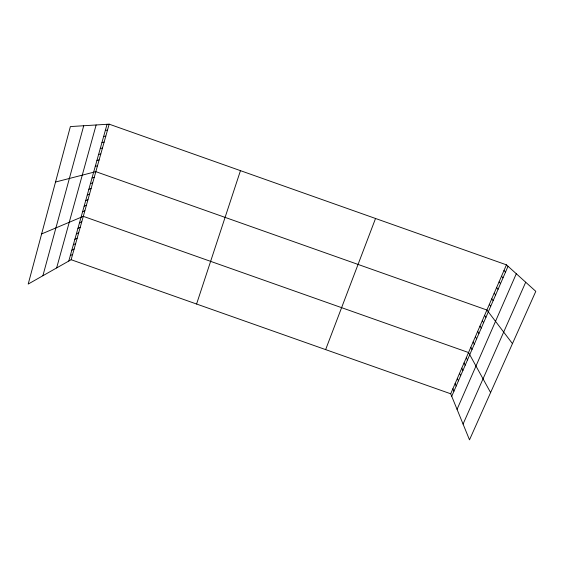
<?xml version="1.0" encoding="UTF-8"?>
<svg xmlns="http://www.w3.org/2000/svg" width="564" height="564" viewBox="0 0 564 564"><rect width="100%" height="100%" fill="white"/><g stroke="black" fill="none" stroke-linecap="round" stroke-linejoin="round"><path stroke-width="0.85" d="M42.899 275.726L83.719 125.744M56.64 267.935L96.127 124.968M68.794 261.04L107.047 124.291M109.155 124.158L70.38 126.576L28.2 284.066L71.135 259.715L109.155 124.158L506.437 264.84L535.8 291.341L469.502 439.842L450.706 393.792L506.437 264.84M196.582 304.024L240.461 170.659M325.639 349.609L375.539 218.487M451.736 396.302L508.03 266.278M457.059 409.344L516.3 273.744M463.065 424.079L525.697 282.226M70.303 255.647L72.636 254.364M71.818 250.233L74.145 248.992M73.334 244.79L75.654 243.599M74.864 239.333L77.169 238.191M76.394 233.863L78.692 232.756M77.931 228.364L80.222 227.306M79.475 222.843L81.759 221.835M41.623 233.94L83.296 216.343L468.536 352.535L490.602 392.579M82.584 211.74L84.847 210.83M84.142 206.163L86.398 205.296M85.714 200.558L87.956 199.741M87.286 194.932L89.514 194.171M88.865 189.285L91.086 188.573M90.451 183.617L92.665 182.955M92.045 177.928L94.244 177.315M55.526 182.031L95.831 171.653L486.908 310.017L512.457 343.631M95.295 166.309L97.473 165.795M96.952 160.38L99.123 159.922M98.622 154.423L100.78 154.021M100.293 148.445L102.436 148.092M101.971 142.445L104.107 142.142M103.656 136.417L105.785 136.171M105.348 130.362L107.463 130.178M71.135 259.715L450.706 393.792M503.962 270.565L505.527 272.052M501.495 276.268L503.039 277.805M499.041 281.951L500.557 283.537M496.595 287.605L498.082 289.24M494.163 293.245L495.622 294.93M491.737 298.857L493.176 300.591M489.319 304.447L490.729 306.231M484.582 315.403L485.949 317.278M482.262 320.768L483.609 322.686M479.957 326.112L481.275 328.072M477.659 331.435L478.949 333.444M475.36 336.743L476.636 338.795M473.083 342.024L474.331 344.118M470.806 347.29L472.033 349.426M466.28 357.759L467.457 359.98M464.031 362.962L465.187 365.232M461.789 368.151L462.924 370.456M459.554 373.312L460.668 375.666M457.334 378.458L458.426 380.855M455.12 383.591L456.184 386.023M452.906 388.702L453.957 391.176"/></g></svg>
